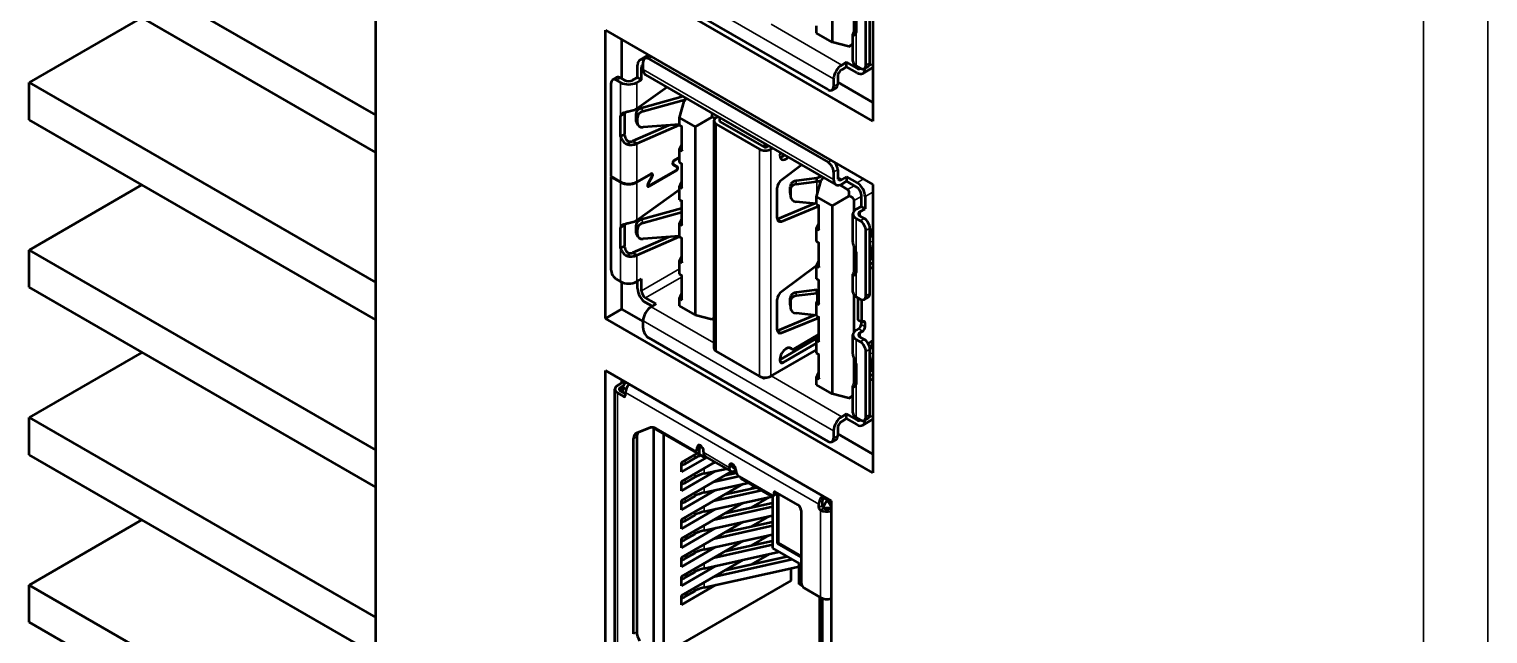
# Model space of a CAD drawing. Header units: millimetres. Extents: x 3412 to 5643, y 891 to 1933.
# Drawn here: x 4383.6 to 4447.6, y 1710.5 to 1737.1 of the extents above; entities that cross this region are included whole.
import ezdxf

# ---------------------------------------------------------------- set-up
doc = ezdxf.new("R2010")
doc.units = ezdxf.units.MM
doc.header["$LTSCALE"] = 1.8
doc.layers.add('외형선(ISO)', color=7, linetype='Continuous', lineweight=50)
doc.layers.add('좁은 외형선(ISO)', color=7, linetype='Continuous', lineweight=35)

msp = doc.modelspace()

# ---------------------------------------------------------------- linework, layer by layer
at = {"layer": '외형선(ISO)'}
for p, q in [((4398.831, 1657.838), (4398.831, 1805.461)), ((4420.645, 1745.673), (4420.645, 1733.017)), ((4418.851, 1744.733), (4418.851, 1736.487)), ((4383.628, 1742.06), (4398.831, 1733.282)), ((4398.831, 1731.649), (4383.628, 1740.427)), ((4420.645, 1733.017), (4408.907, 1739.794)), ((4418.674, 1734.401), (4410.811, 1738.94)), ((4419.817, 1736.943), (4419.817, 1738.066)), ((4420.336, 1735.482), (4420.336, 1738.34)), ((4420.513, 1735.585), (4420.513, 1738.442)), ((4388.578, 1737.569), (4383.628, 1734.711)), ((4419.912, 1737.81), (4419.912, 1736.911)), ((4408.907, 1724.362), (4408.907, 1737.018)), ((4408.907, 1737.018), (4420.645, 1730.241)), ((4418.172, 1736.879), (4418.172, 1737.205)), ((4418.851, 1736.487), (4418.172, 1736.879)), ((4419.765, 1735.646), (4419.765, 1736.836)), ((4419.766, 1736.842), (4419.883, 1736.839)), ((4409.614, 1736.61), (4409.614, 1734.896)), ((4419.591, 1736.289), (4418.851, 1736.487)), ((4419.765, 1736.389), (4419.591, 1736.289)), ((4410.42, 1735.699), (4410.806, 1735.922)), ((4410.564, 1735.286), (4410.564, 1735.613)), ((4410.636, 1735.773), (4410.813, 1735.875)), ((4410.811, 1735.756), (4418.674, 1731.216)), ((4419.276, 1735.482), (4419.488, 1735.605)), ((4419.947, 1735.34), (4419.488, 1735.605)), ((4419.488, 1735.401), (4419.488, 1735.605)), ((4409.399, 1734.936), (4409.222, 1734.834)), ((4409.751, 1734.817), (4409.574, 1734.919)), ((4410.316, 1734.939), (4410.104, 1734.817)), ((4410.316, 1734.939), (4410.316, 1735.47)), ((4410.316, 1734.939), (4410.493, 1734.837)), ((4410.493, 1734.837), (4410.493, 1735.368)), ((4410.667, 1735.058), (4419.025, 1730.232)), ((4418.922, 1734.87), (4418.922, 1734.543)), ((4419.099, 1734.972), (4419.099, 1734.646)), ((4419.275, 1735.278), (4419.488, 1735.401)), ((4419.947, 1735.135), (4419.488, 1735.401)), ((4419.912, 1735.442), (4420.089, 1735.34)), ((4420.197, 1735.111), (4420.645, 1735.369)), ((4420.44, 1735.424), (4420.264, 1735.322)), ((4420.301, 1735.344), (4420.301, 1735.34)), ((4383.628, 1734.711), (4398.831, 1725.934)), ((4383.628, 1733.078), (4383.628, 1734.711)), ((4409.15, 1734.674), (4409.15, 1730.6)), ((4409.574, 1734.715), (4409.397, 1734.817)), ((4410.493, 1734.837), (4410.281, 1734.715)), ((4411.615, 1734.51), (4410.281, 1733.557)), ((4418.849, 1734.383), (4419.026, 1734.485)), ((4419.099, 1734.726), (4420.645, 1733.833)), ((4412.318, 1734.105), (4410.489, 1733.596)), ((4410.562, 1733.458), (4412.421, 1733.975)), ((4412.162, 1733.164), (4412.359, 1733.898)), ((4412.459, 1734.023), (4412.359, 1733.898)), ((4412.444, 1734.004), (4412.423, 1734.044)), ((4398.831, 1724.301), (4383.628, 1733.078)), ((4409.751, 1733.348), (4409.574, 1733.246)), ((4409.574, 1732.346), (4409.574, 1733.246)), ((4409.614, 1733.269), (4409.614, 1733.269)), ((4409.751, 1733.348), (4409.751, 1732.448)), ((4410.236, 1733.308), (4410.236, 1733.085)), ((4410.258, 1732.995), (4410.331, 1732.857)), ((4410.309, 1733.17), (4410.309, 1732.946)), ((4412.162, 1732.837), (4412.162, 1733.164)), ((4412.162, 1733.164), (4412.841, 1732.772)), ((4413.58, 1733.199), (4412.841, 1732.772)), ((4413.672, 1733.029), (4413.672, 1723.068)), ((4413.774, 1733.172), (4413.854, 1733.218)), ((4413.916, 1733.182), (4413.916, 1733.008)), ((4413.916, 1733.008), (4415.881, 1731.873)), ((4411.683, 1732.832), (4410.104, 1732.137)), ((4410.281, 1732.035), (4412.162, 1732.863)), ((4412.162, 1732.868), (4410.562, 1732.748)), ((4412.162, 1732.837), (4412.282, 1732.768)), ((4412.253, 1732.784), (4412.253, 1731.747)), ((4412.841, 1732.772), (4412.841, 1724.525)), ((4413.774, 1732.886), (4415.669, 1731.792)), ((4409.947, 1731.978), (4409.937, 1732.122)), ((4410.104, 1732.137), (4410.193, 1732.086)), ((4410.193, 1732.086), (4410.281, 1732.035)), ((4412.162, 1731.775), (4412.253, 1731.971)), ((4412.162, 1731.204), (4412.162, 1731.775)), ((4412.162, 1731.775), (4412.282, 1731.706)), ((4415.881, 1732.047), (4415.881, 1731.873)), ((4415.891, 1731.879), (4415.881, 1731.873)), ((4416.067, 1731.94), (4415.987, 1731.894)), ((4416.244, 1731.838), (4416.164, 1731.792)), ((4411.888, 1731.127), (4411.855, 1731.146)), ((4411.878, 1731.109), (4412.061, 1731.004)), ((4412.071, 1731.021), (4411.888, 1731.127)), ((4412.162, 1731.441), (4411.938, 1731.311)), ((4412.162, 1731.424), (4411.938, 1731.295)), ((4412.162, 1731.204), (4412.282, 1731.135)), ((4412.253, 1731.151), (4412.253, 1730.114)), ((4417.522, 1731.1), (4416.629, 1730.435)), ((4409.574, 1730.355), (4409.15, 1730.6)), ((4409.164, 1730.592), (4409.15, 1730.583)), ((4409.15, 1730.583), (4409.15, 1726.509)), ((4409.574, 1730.338), (4409.15, 1730.583)), ((4410.901, 1730.713), (4410.281, 1730.355)), ((4410.901, 1730.697), (4410.281, 1730.338)), ((4410.951, 1730.586), (4410.769, 1730.269)), ((4410.779, 1730.264), (4410.961, 1730.58)), ((4410.819, 1730.175), (4412.021, 1730.869)), ((4410.819, 1730.159), (4412.021, 1730.853)), ((4410.918, 1730.721), (4410.951, 1730.701)), ((4418.182, 1730.517), (4417.278, 1730.405)), ((4418.172, 1729.693), (4418.369, 1730.427)), ((4418.184, 1730.445), (4418.182, 1730.517)), ((4418.186, 1730.373), (4418.184, 1730.445)), ((4418.359, 1730.617), (4418.359, 1730.597)), ((4418.47, 1730.553), (4418.369, 1730.427)), ((4418.922, 1730.788), (4418.922, 1730.461)), ((4419.099, 1730.89), (4419.099, 1730.563)), ((4419.488, 1730.583), (4419.275, 1730.461)), ((4419.488, 1730.379), (4419.275, 1730.257)), ((4419.488, 1730.583), (4419.488, 1730.379)), ((4419.488, 1730.583), (4419.947, 1730.318)), ((4419.488, 1730.379), (4419.947, 1730.114)), ((4388.578, 1730.22), (4383.628, 1727.363)), ((4412.162, 1730.002), (4410.281, 1728.658)), ((4410.779, 1730.171), (4410.749, 1730.188)), ((4412.162, 1730.142), (4412.253, 1730.338)), ((4412.162, 1729.571), (4412.162, 1730.142)), ((4412.162, 1730.142), (4412.282, 1730.073)), ((4416.447, 1728.76), (4416.447, 1730.088)), ((4417.02, 1729.855), (4417.02, 1730.144)), ((4417.02, 1729.849), (4417.024, 1729.72)), ((4417.024, 1730.015), (4417.024, 1729.726)), ((4417.282, 1730.261), (4418.186, 1730.373)), ((4419.534, 1730.022), (4419.192, 1730.22)), ((4420.124, 1729.808), (4420.124, 1729.277)), ((4420.645, 1730.241), (4420.645, 1717.585)), ((4412.253, 1729.188), (4410.489, 1728.697)), ((4412.162, 1729.571), (4412.282, 1729.502)), ((4412.253, 1729.518), (4412.253, 1728.481)), ((4418.098, 1729.401), (4416.452, 1728.725)), ((4416.629, 1728.623), (4418.263, 1729.294)), ((4418.172, 1729.393), (4417.282, 1729.486)), ((4418.172, 1729.693), (4418.851, 1729.301)), ((4418.172, 1729.367), (4418.172, 1729.693)), ((4418.172, 1729.367), (4418.293, 1729.297)), ((4418.263, 1729.314), (4418.263, 1728.277)), ((4418.851, 1729.301), (4419.591, 1729.728)), ((4418.851, 1729.301), (4418.851, 1721.055)), ((4419.817, 1729.078), (4419.817, 1729.533)), ((4419.912, 1729.155), (4420.124, 1729.277)), ((4420.089, 1729.052), (4420.301, 1729.175)), ((4420.301, 1729.175), (4420.124, 1729.277)), ((4420.301, 1729.706), (4420.301, 1729.175)), ((4410.562, 1728.559), (4412.253, 1729.029)), ((4412.162, 1728.509), (4412.253, 1728.705)), ((4412.162, 1727.938), (4412.162, 1728.509)), ((4412.162, 1728.509), (4412.282, 1728.44)), ((4418.172, 1728.305), (4418.263, 1728.501)), ((4419.765, 1727.763), (4419.765, 1728.95)), ((4420.089, 1728.644), (4419.912, 1728.746)), ((4420.265, 1728.746), (4420.089, 1728.848)), ((4409.751, 1728.449), (4409.574, 1728.347)), ((4409.574, 1727.447), (4409.574, 1728.347)), ((4409.614, 1728.37), (4409.614, 1728.37)), ((4409.751, 1728.449), (4409.751, 1727.549)), ((4411.683, 1727.933), (4410.104, 1727.238)), ((4410.236, 1728.409), (4410.236, 1728.186)), ((4410.258, 1728.096), (4410.331, 1727.958)), ((4410.281, 1727.136), (4412.162, 1727.964)), ((4410.309, 1728.271), (4410.309, 1728.047)), ((4412.162, 1727.969), (4410.562, 1727.849)), ((4412.162, 1727.938), (4412.282, 1727.869)), ((4412.253, 1727.885), (4412.253, 1726.848)), ((4418.172, 1728.305), (4418.293, 1728.236)), ((4418.172, 1727.734), (4418.172, 1728.305)), ((4420.336, 1725.358), (4420.336, 1728.216)), ((4420.513, 1725.46), (4420.513, 1728.318)), ((4420.645, 1728.292), (4420.513, 1728.198)), ((4420.645, 1728.201), (4420.513, 1727.907)), ((4383.628, 1727.363), (4398.831, 1718.585)), ((4383.628, 1725.73), (4383.628, 1727.363)), ((4409.947, 1727.079), (4409.937, 1727.223)), ((4410.104, 1727.238), (4410.193, 1727.187)), ((4410.193, 1727.187), (4410.281, 1727.136)), ((4418.172, 1727.734), (4418.293, 1727.664)), ((4418.263, 1727.681), (4418.263, 1726.644)), ((4419.817, 1726.41), (4419.817, 1727.533)), ((4419.912, 1727.277), (4419.912, 1726.378)), ((4420.605, 1727.322), (4420.605, 1727.098)), ((4412.162, 1726.876), (4412.253, 1727.072)), ((4412.162, 1726.305), (4412.162, 1726.876)), ((4412.162, 1726.876), (4412.282, 1726.807)), ((4418.181, 1726.691), (4416.629, 1725.536)), ((4418.172, 1726.672), (4418.263, 1726.868)), ((4418.172, 1726.672), (4418.293, 1726.603)), ((4418.172, 1726.101), (4418.172, 1726.672)), ((4420.513, 1726.991), (4420.641, 1726.968)), ((4420.645, 1726.798), (4420.513, 1726.739)), ((4420.513, 1726.559), (4420.645, 1726.618)), ((4409.397, 1726.08), (4409.574, 1725.978)), ((4409.614, 1725.957), (4409.614, 1724.77)), ((4410.281, 1725.978), (4410.493, 1726.101)), ((4410.316, 1725.672), (4410.316, 1725.999)), ((4410.493, 1725.57), (4410.493, 1726.101)), ((4412.162, 1726.305), (4412.282, 1726.236)), ((4412.253, 1726.252), (4412.253, 1725.215)), ((4418.172, 1726.101), (4418.293, 1726.031)), ((4418.263, 1726.048), (4418.263, 1725.011)), ((4419.765, 1725.521), (4419.765, 1726.303)), ((4419.766, 1726.309), (4419.883, 1726.306)), ((4398.831, 1716.952), (4383.628, 1725.73)), ((4411.13, 1724.999), (4410.67, 1725.264)), ((4412.162, 1725.243), (4412.253, 1725.439)), ((4418.182, 1725.618), (4417.278, 1725.506)), ((4417.282, 1725.362), (4418.186, 1725.474)), ((4418.184, 1725.546), (4418.182, 1725.618)), ((4418.186, 1725.474), (4418.184, 1725.546)), ((4419.817, 1723.771), (4419.817, 1725.393)), ((4420.089, 1725.215), (4419.912, 1725.317)), ((4419.983, 1725.276), (4419.983, 1724.296)), ((4420.44, 1725.3), (4420.264, 1725.198)), ((4408.907, 1724.362), (4409.614, 1724.77)), ((4409.614, 1724.77), (4410.564, 1724.222)), ((4410.953, 1724.896), (4410.67, 1725.06)), ((4411.13, 1724.999), (4410.917, 1724.876)), ((4412.162, 1724.917), (4412.162, 1725.243)), ((4412.162, 1725.243), (4412.282, 1725.174)), ((4412.841, 1724.525), (4412.162, 1724.917)), ((4416.447, 1723.861), (4416.447, 1725.189)), ((4417.02, 1724.956), (4417.02, 1725.245)), ((4417.02, 1724.95), (4417.024, 1724.821)), ((4417.024, 1725.116), (4417.024, 1724.827)), ((4418.172, 1725.039), (4418.263, 1725.235)), ((4418.172, 1725.039), (4418.293, 1724.97)), ((4418.172, 1724.468), (4418.172, 1725.039)), ((4420.159, 1724.194), (4420.159, 1725.186)), ((4420.645, 1717.585), (4408.907, 1724.362)), ((4410.564, 1723.937), (4410.564, 1724.264)), ((4412.841, 1724.525), (4413.58, 1724.327)), ((4413.58, 1724.327), (4413.672, 1724.379)), ((4418.098, 1724.502), (4416.452, 1723.826)), ((4416.629, 1723.724), (4418.263, 1724.395)), ((4418.172, 1724.494), (4417.282, 1724.587)), ((4418.172, 1724.468), (4418.293, 1724.398)), ((4418.263, 1724.415), (4418.263, 1723.378)), ((4420.159, 1724.194), (4419.983, 1724.296)), ((4420.124, 1724.215), (4420.124, 1724.092)), ((4420.195, 1724.215), (4420.159, 1724.194)), ((4420.301, 1723.99), (4420.301, 1724.153)), ((4418.674, 1718.969), (4410.811, 1723.508)), ((4416.56, 1722.549), (4418.219, 1723.507)), ((4417.189, 1723.035), (4418.263, 1723.655)), ((4418.172, 1723.406), (4418.263, 1723.602)), ((4418.172, 1723.406), (4418.293, 1723.337)), ((4418.172, 1722.835), (4418.172, 1723.406)), ((4419.765, 1722.864), (4419.765, 1723.643)), ((4420.018, 1723.909), (4419.912, 1723.847)), ((4420.089, 1723.337), (4419.912, 1723.439)), ((4420.089, 1723.745), (4420.195, 1723.806)), ((4420.265, 1723.439), (4420.089, 1723.541)), ((4420.645, 1723.393), (4420.443, 1723.249)), ((4388.578, 1722.872), (4383.628, 1720.014)), ((4415.669, 1721.831), (4413.774, 1722.925)), ((4416.164, 1721.831), (4418.172, 1722.99)), ((4418.172, 1723.276), (4416.706, 1722.429)), ((4416.997, 1723.078), (4417.089, 1723.025)), ((4418.172, 1722.835), (4418.293, 1722.765)), ((4418.263, 1722.782), (4418.263, 1721.745)), ((4420.336, 1720.051), (4420.336, 1722.908)), ((4420.645, 1723.302), (4420.513, 1723.008)), ((4420.513, 1720.153), (4420.513, 1723.01)), ((4408.907, 1722.076), (4418.807, 1716.36)), ((4408.907, 1708.767), (4408.907, 1722.076)), ((4419.817, 1721.511), (4419.817, 1722.634)), ((4419.912, 1722.378), (4419.912, 1721.479)), ((4420.513, 1722.092), (4420.641, 1722.069)), ((4420.605, 1722.423), (4420.605, 1722.199)), ((4409.738, 1721.596), (4409.434, 1721.421)), ((4409.614, 1721.668), (4409.614, 1721.525)), ((4409.66, 1721.351), (4409.786, 1721.569)), ((4415.768, 1721.79), (4415.881, 1721.725)), ((4415.881, 1721.772), (4415.881, 1721.725)), ((4418.172, 1721.773), (4418.263, 1721.969)), ((4418.172, 1721.773), (4418.293, 1721.704)), ((4418.172, 1721.447), (4418.172, 1721.773)), ((4418.851, 1721.055), (4418.172, 1721.447)), ((4420.645, 1721.899), (4420.513, 1721.84)), ((4420.513, 1721.66), (4420.645, 1721.719)), ((4409.317, 1709.5), (4409.317, 1721.257)), ((4409.434, 1721.094), (4409.717, 1720.931)), ((4409.575, 1721.339), (4409.692, 1721.406)), ((4409.787, 1721.053), (4409.575, 1721.176)), ((4409.66, 1721.351), (4409.812, 1721.263)), ((4409.66, 1721.351), (4409.66, 1721.127)), ((4409.787, 1720.972), (4409.787, 1721.114)), ((4419.591, 1720.857), (4418.851, 1721.055)), ((4419.765, 1720.958), (4419.591, 1720.857)), ((4419.765, 1720.214), (4419.765, 1721.404)), ((4419.766, 1721.41), (4419.883, 1721.407)), ((4419.276, 1720.051), (4419.488, 1720.173)), ((4419.947, 1719.908), (4419.488, 1720.173)), ((4419.488, 1719.969), (4419.488, 1720.173)), ((4383.628, 1720.014), (4398.831, 1711.237)), ((4383.628, 1718.381), (4383.628, 1720.014)), ((4410.891, 1719.57), (4410.268, 1719.33)), ((4411.039, 1709.39), (4411.039, 1719.547)), ((4413.019, 1718.404), (4411.039, 1719.547)), ((4411.117, 1719.534), (4412.793, 1718.567)), ((4419.099, 1719.54), (4419.099, 1719.214)), ((4419.275, 1719.846), (4419.488, 1719.969)), ((4419.947, 1719.704), (4419.488, 1719.969)), ((4419.912, 1720.01), (4420.089, 1719.908)), ((4420.197, 1719.679), (4420.645, 1719.937)), ((4420.44, 1719.992), (4420.264, 1719.89)), ((4420.301, 1719.912), (4420.301, 1719.908)), ((4410.141, 1710.524), (4410.141, 1719.09)), ((4410.282, 1719.172), (4410.282, 1710.605)), ((4411.463, 1719.302), (4411.463, 1709.634)), ((4418.849, 1718.951), (4419.026, 1719.053)), ((4418.922, 1719.438), (4418.922, 1719.112)), ((4419.099, 1719.295), (4420.645, 1718.402)), ((4398.831, 1709.604), (4383.628, 1718.381)), ((4412.241, 1718.036), (4412.948, 1718.444)), ((4413.347, 1718.267), (4412.241, 1717.628)), ((4412.828, 1718.232), (4412.404, 1717.987)), ((4413.034, 1718.639), (4412.893, 1718.557)), ((4412.934, 1718.649), (4412.934, 1718.706)), ((4413.019, 1718.63), (4413.019, 1718.404)), ((4413.231, 1718.281), (4413.019, 1718.404)), ((4413.075, 1718.787), (4413.075, 1718.73)), ((4413.224, 1718.473), (4413.217, 1718.542)), ((4413.231, 1718.281), (4413.285, 1718.312)), ((4413.327, 1718.278), (4414.404, 1717.657)), ((4412.241, 1717.203), (4413.715, 1718.054)), ((4412.241, 1717.628), (4412.241, 1718.036)), ((4413.754, 1717.669), (4412.241, 1716.795)), ((4412.241, 1716.371), (4414.445, 1717.643)), ((4413.246, 1717.556), (4414.208, 1717.769)), ((4413.748, 1718.035), (4413.639, 1718.011)), ((4414.161, 1717.479), (4414.646, 1717.587)), ((4414.348, 1717.889), (4414.341, 1717.828)), ((4414.341, 1717.828), (4414.412, 1717.869)), ((4414.49, 1717.971), (4414.348, 1717.889)), ((4414.412, 1717.869), (4414.483, 1717.91)), ((4414.483, 1717.91), (4414.49, 1717.971)), ((4414.593, 1717.859), (4414.583, 1717.851)), ((4414.583, 1717.851), (4414.583, 1717.77)), ((4414.583, 1717.77), (4414.583, 1717.688)), ((4414.583, 1717.688), (4414.631, 1717.723)), ((4414.631, 1717.726), (4414.631, 1717.669)), ((4412.241, 1716.795), (4412.241, 1717.203)), ((4412.241, 1715.538), (4414.948, 1717.101)), ((4412.404, 1717.154), (4412.828, 1717.399)), ((4413.246, 1716.723), (4415.185, 1717.153)), ((4414.766, 1717.428), (4413.639, 1717.178)), ((4414.161, 1716.646), (4415.535, 1716.951)), ((4414.772, 1717.424), (4416.222, 1716.587)), ((4414.857, 1717.342), (4414.857, 1717.375)), ((4416.243, 1716.542), (4414.857, 1717.342)), ((4415.465, 1716.991), (4415.309, 1716.901)), ((4413.754, 1716.836), (4412.241, 1715.962)), ((4412.241, 1715.962), (4412.241, 1716.371)), ((4412.828, 1716.567), (4412.404, 1716.322)), ((4413.246, 1715.891), (4416.227, 1716.551)), ((4415.767, 1716.817), (4413.639, 1716.345)), ((4416.095, 1716.522), (4415.309, 1716.068)), ((4416.243, 1716.542), (4416.243, 1714.28)), ((4416.272, 1716.582), (4416.413, 1716.664)), ((4416.293, 1716.709), (4416.293, 1716.628)), ((4417.353, 1716.179), (4416.363, 1716.75)), ((4416.455, 1714.489), (4416.455, 1716.697)), ((4416.486, 1716.68), (4416.486, 1714.512)), ((4418.414, 1716.297), (4418.414, 1716.154)), ((4418.445, 1716.069), (4418.64, 1716.407)), ((4418.64, 1716.407), (4418.495, 1716.491)), ((4418.64, 1716.407), (4418.683, 1716.432)), ((4418.64, 1716.407), (4418.807, 1716.119)), ((4418.807, 1716.36), (4418.807, 1703.052)), ((4412.241, 1714.705), (4414.948, 1716.268)), ((4413.754, 1716.003), (4412.241, 1715.13)), ((4412.828, 1715.734), (4412.404, 1715.489)), ((4413.246, 1715.058), (4416.243, 1715.722)), ((4416.243, 1716.089), (4413.639, 1715.512)), ((4414.161, 1715.813), (4416.243, 1716.275)), ((4416.095, 1715.689), (4415.309, 1715.235)), ((4417.495, 1715.934), (4417.495, 1712.766)), ((4418.273, 1716.073), (4418.273, 1716.215)), ((4418.782, 1716.04), (4418.473, 1716.04)), ((4418.768, 1716.032), (4418.807, 1716.054)), ((4388.578, 1715.524), (4383.628, 1712.666)), ((4412.241, 1715.13), (4412.241, 1715.538)), ((4412.241, 1713.872), (4414.948, 1715.435)), ((4413.754, 1715.17), (4412.241, 1714.297)), ((4416.243, 1715.257), (4413.639, 1714.68)), ((4414.161, 1714.981), (4416.243, 1715.442)), ((4412.241, 1714.297), (4412.241, 1714.705)), ((4412.241, 1713.039), (4414.948, 1714.602)), ((4412.828, 1714.901), (4412.404, 1714.656)), ((4413.246, 1714.225), (4416.243, 1714.889)), ((4416.243, 1714.424), (4413.639, 1713.847)), ((4414.161, 1714.148), (4416.243, 1714.609)), ((4416.095, 1714.856), (4415.309, 1714.402)), ((4416.491, 1714.509), (4416.455, 1714.489)), ((4416.455, 1714.489), (4417.495, 1713.888)), ((4416.486, 1714.512), (4417.495, 1713.929)), ((4413.754, 1714.338), (4412.241, 1713.464)), ((4412.241, 1713.464), (4412.241, 1713.872)), ((4412.241, 1712.206), (4414.948, 1713.769)), ((4412.828, 1714.068), (4412.404, 1713.823)), ((4413.246, 1713.392), (4416.524, 1714.118)), ((4417.106, 1713.782), (4413.639, 1713.014)), ((4414.161, 1713.315), (4416.874, 1713.916)), ((4416.095, 1714.024), (4415.309, 1713.569)), ((4416.243, 1714.28), (4417.403, 1713.611)), ((4413.754, 1713.505), (4412.241, 1712.631)), ((4412.828, 1713.235), (4412.404, 1712.99)), ((4413.246, 1712.559), (4417.403, 1713.48)), ((4417.063, 1712.868), (4417.063, 1713.405)), ((4417.403, 1712.696), (4417.403, 1713.611)), ((4383.628, 1712.666), (4398.831, 1703.888)), ((4383.628, 1711.033), (4383.628, 1712.666)), ((4417.063, 1712.868), (4411.463, 1709.634)), ((4412.241, 1712.631), (4412.241, 1713.039)), ((4413.754, 1712.672), (4412.241, 1711.798)), ((4417.543, 1712.616), (4417.403, 1712.696)), ((4417.636, 1712.521), (4418.343, 1712.113)), ((4412.241, 1711.798), (4412.241, 1712.206)), ((4412.828, 1712.402), (4412.404, 1712.157)), ((4418.294, 1712.141), (4418.294, 1708.377)), ((4418.428, 1708.144), (4418.428, 1712.075)), ((4398.831, 1702.255), (4383.628, 1711.033))]:
    msp.add_line(p, q, dxfattribs=at)
for centre, major_axis, ratio, start_param, end_param in [((4419.044, 1736.435), (0.77, 0.144), 0.410754, 5.421045, 5.838528), ((4410.67, 1735.266), (-0.25, 0.433), 0.57735, 5.746497, 7.068583), ((4410.811, 1735.47), (-0.175, 0.303), 0.57735, 5.497787, 7.068583), ((4410.988, 1735.572), (-0.175, 0.303), 0.57735, 6.044215, 6.283185), ((4420.265, 1735.646), (-0.5, 0), 0.57735, 0, 0.785383), ((4420.265, 1735.727), (0.175, -0.303), 0.57735, 0, 0.785398), ((4409.397, 1734.531), (-0.175, 0.303), 0.57735, 5.497787, 7.068583), ((4409.574, 1734.633), (-0.175, 0.303), 0.57735, 5.497787, 6.283185), ((4410.67, 1735.266), (-0.125, 0.217), 0.57735, 6.141289, 7.068583), ((4410.917, 1735.491), (-0.25, -0.433), 0.57735, 5.497787, 6.283185), ((4419.275, 1735.074), (0.25, 0.433), 0.57735, 0.785318, 2.356195), ((4419.275, 1735.074), (-0.125, -0.217), 0.57735, 3.926991, 5.497787), ((4419.947, 1735.544), (0.25, -0.433), 0.57735, 5.497787, 7.068583), ((4419.947, 1735.544), (0.125, -0.217), 0.57735, 5.497787, 6.425081), ((4420.089, 1735.625), (0.175, -0.303), 0.57735, 5.497787, 7.068583), ((4409.928, 1734.919), (-0.5, 0), 0.57735, 0.785436, 2.356194), ((4409.928, 1734.919), (0.25, 0), 0.57735, 3.927029, 5.497787), ((4418.674, 1734.686), (0.175, -0.303), 0.57735, 5.497787, 7.068583), ((4418.851, 1734.788), (0.175, -0.303), 0.57735, 0, 0.785398), ((4410.523, 1733.359), (-0.265, -0.14), 0.78082, 4.438601, 5.891116), ((4410.523, 1733.135), (-0.265, -0.14), 0.78082, 5.891116, 6.283185), ((4410.596, 1733.221), (-0.265, -0.14), 0.78082, 4.438601, 5.891116), ((4410.596, 1732.997), (-0.265, -0.14), 0.78082, 5.891116, 7.343631), ((4413.034, 1732.883), (-0.51, -0.595), 0.410754, 2.432936, 2.780395), ((4413.034, 1732.883), (0.77, 0.144), 0.410754, 0.386963, 0.708656), ((4414.022, 1733.029), (-0.35, 0), 0.57735, 5.497787, 7.068583), ((4412.353, 1731.747), (-0.1, 0), 0.57735, 0, 0.785398), ((4415.917, 1731.935), (-0.35, 0), 0.57735, 0.785398, 2.356194), ((4415.917, 1731.935), (0.1, 0), 0.57735, 4.45059, 5.497787), ((4411.938, 1731.213), (-0.06, -0.104), 0.57735, 3.926991, 6.283185), ((4411.938, 1731.213), (-0.05, -0.0866), 0.57735, 3.926991, 6.283185), ((4411.844, 1731.037), (0.05, 0.0866), 0.57735, 5.639684, 6.283185), ((4412.021, 1730.934), (0.05, 0.0866), 0.57735, 3.926991, 6.283185), ((4416.842, 1731.69), (-0.2, -0.346), 0.57735, 5.225111, 7.411214), ((4416.706, 1731.656), (-0.1, -0.173), 0.57735, 5.087454, 5.225111), ((4416.666, 1731.792), (-0.2, -0.346), 0.57735, 0.457762, 1.128028), ((4418.674, 1730.93), (0.175, -0.303), 0.57735, 0.785398, 2.356194), ((4418.851, 1731.032), (-0.175, 0.303), 0.57735, 3.926991, 4.951359), ((4410.901, 1730.615), (0.06, 0.104), 0.57735, 4.712389, 7.068584), ((4410.901, 1730.615), (0.05, 0.0866), 0.57735, 4.712389, 7.068584), ((4412.021, 1730.934), (0.04, 0.0693), 0.57735, 3.926991, 6.283185), ((4416.659, 1730.21), (-0.15, -0.26), 0.57735, 4.070344, 5.497787), ((4417.319, 1730.163), (-0.3, -0.009), 0.816372, 4.826874, 5.827445), ((4419.275, 1730.665), (-0.25, -0.433), 0.57735, 5.497787, 7.068584), ((4419.275, 1730.665), (-0.125, -0.217), 0.57735, 5.497787, 7.068584), ((4409.928, 1730.559), (0.5, 0), 0.57735, 3.927027, 5.497787), ((4409.928, 1730.543), (-0.5, 0), 0.57735, 0.785445, 2.356194), ((4410.819, 1730.24), (-0.05, -0.0866), 0.57735, 4.712389, 7.068584), ((4410.819, 1730.24), (-0.04, -0.0693), 0.57735, 4.712389, 7.068584), ((4412.353, 1730.114), (-0.1, 0), 0.57735, 0, 0.785398), ((4417.315, 1730.315), (0.26, 0.265), 0.522699, 2.220568, 2.651632), ((4417.315, 1730.025), (0.26, 0.265), 0.522699, 2.651632, 2.676308), ((4417.324, 1730.018), (-0.3, -0.009), 0.816372, 4.826874, 6.258509), ((4419.044, 1729.413), (0.51, 0.595), 0.410754, 5.574529, 6.359927), ((4419.947, 1729.91), (0.25, -0.433), 0.57735, 0.785398, 2.356194), ((4419.947, 1729.91), (-0.125, 0.217), 0.57735, 3.926991, 5.497787), ((4417.324, 1729.729), (-0.3, -0.009), 0.816372, 6.258509, 7.690144), ((4419.044, 1729.413), (0.77, 0.144), 0.410754, 6.206443, 6.991842), ((4420.265, 1728.95), (-0.5, 0), 0.57735, 5.497787, 7.068569), ((4410.523, 1728.46), (-0.265, -0.14), 0.78082, 4.438601, 5.891116), ((4410.596, 1728.322), (-0.265, -0.14), 0.78082, 4.438601, 5.891116), ((4412.353, 1728.481), (-0.1, 0), 0.57735, 0, 0.785398), ((4416.659, 1728.883), (-0.15, -0.26), 0.57735, 5.497787, 6.92523), ((4416.482, 1728.985), (-0.15, -0.26), 0.57735, 0.630137, 0.642045), ((4420.265, 1728.95), (-0.25, 0), 0.57735, 5.497787, 7.068569), ((4420.089, 1728.358), (0.175, -0.303), 0.57735, 0.785398, 2.356194), ((4420.265, 1728.461), (-0.175, 0.303), 0.57735, 3.926991, 5.497787), ((4410.523, 1728.236), (-0.265, -0.14), 0.78082, 5.891116, 6.283185), ((4410.596, 1728.098), (-0.265, -0.14), 0.78082, 5.891116, 7.343631), ((4418.363, 1728.277), (-0.1, 0), 0.57735, 0, 0.785398), ((4420.693, 1727.487), (0.052, 0.295), 0.238721, 1.213873, 2.207489), ((4412.353, 1726.848), (-0.1, 0), 0.57735, 0, 0.785398), ((4418.363, 1726.644), (-0.1, 0), 0.57735, 0, 0.785398), ((4420.693, 1727.263), (-0.052, -0.295), 0.238721, 5.349082, 6.342697), ((4409.397, 1726.366), (-0.175, 0.303), 0.57735, 0.785398, 2.356194), ((4409.928, 1726.182), (0.5, 0), 0.57735, 3.927027, 5.497787), ((4410.67, 1725.468), (-0.25, 0.433), 0.57735, 0.785398, 2.356194), ((4410.67, 1725.468), (0.125, -0.217), 0.57735, 3.926991, 5.497787), ((4416.659, 1725.311), (-0.15, -0.26), 0.57735, 4.070344, 5.497787), ((4417.315, 1725.416), (0.26, 0.265), 0.522699, 2.220568, 2.651632), ((4417.324, 1725.119), (-0.3, -0.009), 0.816372, 4.826874, 6.258509), ((4417.319, 1725.264), (-0.3, -0.009), 0.816372, 4.826874, 5.827445), ((4420.265, 1725.521), (-0.5, 0), 0.57735, 0, 0.785379), ((4420.089, 1725.501), (0.175, -0.303), 0.57735, 5.497787, 7.068583), ((4420.265, 1725.603), (0.175, -0.303), 0.57735, 0, 0.785398), ((4410.917, 1724.468), (-0.25, -0.433), 0.57735, 3.926991, 5.497787), ((4412.353, 1725.215), (-0.1, 0), 0.57735, 0, 0.785398), ((4417.315, 1725.126), (0.26, 0.265), 0.522699, 2.651632, 2.676308), ((4417.324, 1724.83), (-0.3, -0.009), 0.816372, 6.258509, 7.690144), ((4418.363, 1725.011), (-0.1, 0), 0.57735, 0, 0.785398), ((4413.034, 1724.473), (0.77, 0.144), 0.410754, 5.421045, 5.606243), ((4420.018, 1724.031), (-0.075, -0.13), 0.57735, 0.785398, 2.356195), ((4420.195, 1724.092), (0.075, 0.13), 0.57735, 5.497787, 7.068584), ((4420.195, 1723.929), (0.075, 0.13), 0.57735, 3.926991, 5.497787), ((4410.811, 1723.794), (-0.175, 0.303), 0.57735, 0.785398, 2.356194), ((4416.659, 1723.984), (-0.15, -0.26), 0.57735, 5.497787, 6.92523), ((4416.482, 1724.086), (-0.15, -0.26), 0.57735, 0.630137, 0.642045), ((4418.363, 1723.378), (-0.1, 0), 0.57735, 0, 0.785398), ((4420.265, 1723.643), (-0.5, 0), 0.57735, 5.497787, 7.068569), ((4420.265, 1723.643), (-0.25, 0), 0.57735, 5.497787, 7.068564), ((4420.089, 1723.051), (0.175, -0.303), 0.57735, 0.785398, 2.356194), ((4420.265, 1723.153), (-0.175, 0.303), 0.57735, 3.926991, 5.497787), ((4414.022, 1723.068), (-0.35, 0), 0.57735, 0, 0.785398), ((4416.842, 1722.715), (0.2, 0.346), 0.57735, 6.112712, 8.912056), ((4417.189, 1723.198), (-0.1, -0.173), 0.57735, 6.112712, 7.068584), ((4420.693, 1722.588), (0.052, 0.295), 0.238721, 1.213881, 2.207489), ((4416.706, 1722.593), (-0.1, -0.173), 0.57735, 5.770463, 7.068584), ((4420.693, 1722.364), (-0.052, -0.295), 0.238721, 5.349082, 6.342689), ((4409.717, 1721.257), (-0.4, 0), 0.57735, 5.497787, 7.068583), ((4410.07, 1721.278), (-0.2, -0.346), 0.57735, 4.434422, 5.497787), ((4415.917, 1721.973), (0.35, 0), 0.57735, 3.926991, 5.497787), ((4416.072, 1721.492), (-0.25, -0.433), 0.57735, 4.374646, 4.49743), ((4418.363, 1721.745), (-0.1, 0), 0.57735, 0, 0.785398), ((4409.717, 1721.257), (-0.2, 0), 0.57735, 5.497787, 7.068583), ((4409.717, 1721.012), (0.05, -0.0866), 0.57735, 5.497787, 7.068583), ((4419.044, 1721.003), (0.77, 0.144), 0.410754, 5.421045, 5.838528), ((4420.265, 1720.214), (-0.5, 0), 0.57735, 0, 0.785383), ((4420.265, 1720.296), (0.175, -0.303), 0.57735, 0, 0.785398), ((4411.117, 1719.126), (-0.25, 0.433), 0.57735, 5.497787, 6.192525), ((4419.275, 1719.642), (0.25, 0.433), 0.57735, 0.785318, 2.356195), ((4419.275, 1719.642), (-0.125, -0.217), 0.57735, 3.926991, 5.497787), ((4419.947, 1720.112), (0.25, -0.433), 0.57735, 5.497787, 7.068583), ((4419.947, 1720.112), (0.125, -0.217), 0.57735, 5.497787, 6.425081), ((4420.089, 1720.193), (0.175, -0.303), 0.57735, 5.497787, 7.068583), ((4410.494, 1718.886), (-0.25, 0.433), 0.57735, 6.192525, 7.068583), ((4410.636, 1718.968), (-0.25, 0.433), 0.57735, 0.230768, 0.785398), ((4418.674, 1719.254), (0.175, -0.303), 0.57735, 5.497787, 7.068583), ((4418.851, 1719.357), (0.175, -0.303), 0.57735, 0, 0.785398), ((4412.793, 1718.73), (0.1, -0.173), 0.57735, 5.497787, 7.068583), ((4413.676, 1717.742), (1.2, 0), 0.57735, 2.06459, 2.356194), ((4413.075, 1718.624), (-0.1, 0.173), 0.57735, 3.926993, 7.068583), ((4412.934, 1718.812), (0.1, -0.173), 0.57735, 0, 0.785398), ((4411.979, 1718.232), (0.6, 0), 0.57735, 5.163577, 5.497787), ((4414.49, 1717.808), (-0.1, 0.173), 0.57735, 3.926991, 7.068583), ((4414.772, 1717.587), (-0.1, 0.173), 0.57735, 0.785398, 2.356194), ((4411.979, 1717.399), (0.6, 0), 0.57735, 5.163577, 5.497787), ((4413.676, 1716.909), (1.2, 0), 0.57735, 1.937315, 2.356194), ((4411.979, 1716.567), (0.6, 0), 0.57735, 5.163577, 5.497787), ((4413.676, 1716.077), (1.2, 0), 0.57735, 1.937315, 2.356194), ((4416.222, 1716.669), (0.05, -0.0866), 0.57735, 5.497787, 7.068583), ((4416.363, 1716.669), (-0.05, 0.0866), 0.57735, 5.497787, 7.068583), ((4416.363, 1716.75), (0.05, -0.0866), 0.57735, 0, 0.785398), ((4418.555, 1716.379), (0.2, 0.346), 0.57735, 1.29283, 2.356195), ((4418.555, 1716.379), (-0.1, -0.173), 0.57735, 4.131459, 5.497787), ((4413.676, 1715.244), (1.2, 0), 0.57735, 1.937315, 2.356194), ((4417.353, 1716.015), (-0.1, 0.173), 0.57735, 3.926991, 5.497787), ((4418.343, 1716.032), (0.05, -0.0866), 0.57735, 3.926991, 5.497794), ((4418.626, 1716.113), (-0.4, 0), 0.57735, 0.785397, 2.039134), ((4418.485, 1716.113), (-0.05, 0.0866), 0.57735, 0.785398, 2.3562), ((4418.626, 1716.113), (0.2, 0), 0.57735, 3.926988, 5.497787), ((4411.979, 1715.734), (0.6, 0), 0.57735, 5.163577, 5.497787), ((4413.676, 1714.411), (1.2, 0), 0.57735, 1.937315, 2.356194), ((4411.979, 1714.901), (0.6, 0), 0.57735, 5.163577, 5.497787), ((4411.979, 1714.068), (0.6, 0), 0.57735, 5.163577, 5.497787), ((4413.676, 1713.578), (1.2, 0), 0.57735, 1.937315, 2.356194), ((4413.676, 1712.745), (1.2, 0), 0.57735, 1.937315, 2.356194), ((4411.979, 1713.235), (0.6, 0), 0.57735, 5.163577, 5.497787), ((4413.676, 1711.913), (1.2, 0), 0.57735, 1.937315, 2.356194), ((4417.636, 1712.684), (-0.1, 0.173), 0.57735, 0.785398, 2.356194), ((4411.979, 1712.402), (0.6, 0), 0.57735, 5.163577, 5.497787), ((4418.626, 1712.276), (0.4, 0), 0.57735, 3.92699, 5.180725), ((4410.636, 1710.401), (-0.25, 0.433), 0.57735, 0.785398, 1.661456)]:
    msp.add_ellipse(centre, major_axis=major_axis, ratio=ratio, start_param=start_param, end_param=end_param, dxfattribs=at)
for points, knots in [([(4419.766, 1736.842), (4419.765, 1736.833), (4419.766, 1736.824), (4419.774, 1736.811), (4419.779, 1736.806), (4419.799, 1736.796), (4419.817, 1736.796), (4419.853, 1736.808), (4419.87, 1736.821), (4419.897, 1736.858), (4419.907, 1736.882), (4419.912, 1736.911)], [-0.05025121, -0.05025121, -0.05025121, -0.05025121, -0.04303289, -0.04303289, -0.03644008, -0.03644008, -0.02406752, -0.02406752, -0.01182025, -0.01182025, -0.00000378, -0.00000378, -0.00000378, -0.00000378]), ([(4419.912, 1737.008), (4419.883, 1736.994), (4419.857, 1736.978), (4419.836, 1736.96), (4419.814, 1736.943), (4419.798, 1736.923), (4419.786, 1736.903), (4419.774, 1736.883), (4419.767, 1736.863), (4419.766, 1736.842)], [0.0001737, 0.0001737, 0.0001737, 0.0001737, 0.3333333, 0.3333333, 0.3333333, 0.6666667, 0.6666667, 0.6666667, 1, 1, 1, 1]), ([(4409.947, 1733.445), (4409.917, 1733.437), (4409.888, 1733.43), (4409.834, 1733.416), (4409.809, 1733.41), (4409.74, 1733.392), (4409.703, 1733.381), (4409.643, 1733.354), (4409.621, 1733.338), (4409.589, 1733.299), (4409.579, 1733.275), (4409.574, 1733.246)], [-0.05024107, -0.05024107, -0.05024107, -0.05024107, -0.04302421, -0.04302421, -0.03643271, -0.03643271, -0.02406244, -0.02406244, -0.01181807, -0.01181807, -0.00000289, -0.00000289, -0.00000289, -0.00000289]), ([(4410.281, 1733.557), (4410.252, 1733.537), (4410.219, 1733.519), (4410.183, 1733.504), (4410.147, 1733.489), (4410.109, 1733.476), (4410.069, 1733.466), (4410.029, 1733.456), (4409.988, 1733.449), (4409.947, 1733.445)], [0, 0, 0, 0, 0.333333, 0.333333, 0.333333, 0.666667, 0.666667, 0.666667, 1, 1, 1, 1]), ([(4409.574, 1732.346), (4409.603, 1732.363), (4409.633, 1732.38), (4409.692, 1732.414), (4409.721, 1732.431), (4409.751, 1732.448)], [-0.02500193, -0.02500193, -0.02500193, -0.02500193, -0.01250193, -0.01250193, -0.00000193, -0.00000193, -0.00000193, -0.00000193]), ([(4409.574, 1732.346), (4409.595, 1732.291), (4409.62, 1732.236), (4409.679, 1732.143), (4409.711, 1732.102), (4409.778, 1732.043), (4409.809, 1732.022), (4409.876, 1731.991), (4409.911, 1731.981), (4409.947, 1731.978)], [-0.05580916, -0.05580916, -0.05580916, -0.05580916, -0.03771623, -0.03771623, -0.02220853, -0.02220853, -0.01086008, -0.01086008, -0.000001, -0.000001, -0.000001, -0.000001]), ([(4409.937, 1732.122), (4409.93, 1732.124), (4409.923, 1732.126), (4409.915, 1732.13), (4409.908, 1732.133), (4409.9, 1732.137), (4409.893, 1732.143), (4409.885, 1732.148), (4409.878, 1732.154), (4409.871, 1732.162), (4409.864, 1732.169), (4409.857, 1732.177), (4409.85, 1732.186), (4409.843, 1732.196), (4409.836, 1732.206), (4409.83, 1732.217), (4409.824, 1732.228), (4409.818, 1732.24), (4409.812, 1732.252), (4409.806, 1732.265), (4409.8, 1732.279), (4409.795, 1732.293), (4409.789, 1732.308), (4409.784, 1732.323), (4409.779, 1732.339), (4409.774, 1732.356), (4409.769, 1732.373), (4409.764, 1732.391), (4409.759, 1732.409), (4409.755, 1732.428), (4409.751, 1732.448)], [0, 0, 0, 0, 0.1, 0.1, 0.1, 0.2, 0.2, 0.2, 0.3, 0.3, 0.3, 0.4, 0.4, 0.4, 0.5, 0.5, 0.5, 0.6, 0.6, 0.6, 0.7, 0.7, 0.7, 0.8, 0.8, 0.8, 0.9, 0.9, 0.9, 0.9999455, 0.9999455, 0.9999455, 0.9999455]), ([(4409.937, 1732.122), (4409.958, 1732.12), (4409.978, 1732.119), (4409.998, 1732.119), (4410.018, 1732.119), (4410.037, 1732.121), (4410.055, 1732.124), (4410.073, 1732.127), (4410.09, 1732.132), (4410.104, 1732.137)], [0, 0, 0, 0, 0.333333, 0.333333, 0.333333, 0.666667, 0.666667, 0.666667, 1, 1, 1, 1]), ([(4409.947, 1731.978), (4409.988, 1731.976), (4410.029, 1731.977), (4410.069, 1731.981), (4410.109, 1731.984), (4410.147, 1731.991), (4410.183, 1732), (4410.219, 1732.009), (4410.252, 1732.021), (4410.281, 1732.035)], [0, 0, 0, 0, 0.333333, 0.333333, 0.333333, 0.666667, 0.666667, 0.666667, 1, 1, 1, 1]), ([(4418.372, 1730.609), (4418.361, 1730.598), (4418.348, 1730.587), (4418.333, 1730.577), (4418.312, 1730.563), (4418.288, 1730.55), (4418.262, 1730.54), (4418.236, 1730.53), (4418.209, 1730.522), (4418.182, 1730.517)], [0.4650767, 0.4650767, 0.4650767, 0.4650767, 0.6, 0.6, 0.6, 0.8, 0.8, 0.8, 1, 1, 1, 1]), ([(4418.186, 1730.373), (4418.232, 1730.377), (4418.278, 1730.386), (4418.321, 1730.397), (4418.336, 1730.401), (4418.35, 1730.405), (4418.364, 1730.41)], [0, 0, 0, 0, 0.1666667, 0.1666667, 0.1666667, 0.2220612, 0.2220612, 0.2220612, 0.2220612]), ([(4409.947, 1728.546), (4409.917, 1728.538), (4409.888, 1728.531), (4409.834, 1728.517), (4409.809, 1728.511), (4409.74, 1728.493), (4409.703, 1728.482), (4409.643, 1728.455), (4409.621, 1728.439), (4409.589, 1728.4), (4409.579, 1728.376), (4409.574, 1728.347)], [-0.05024018, -0.05024018, -0.05024018, -0.05024018, -0.04302347, -0.04302347, -0.03643209, -0.03643209, -0.02406208, -0.02406208, -0.01181795, -0.01181795, -0.00000289, -0.00000289, -0.00000289, -0.00000289]), ([(4410.281, 1728.658), (4410.252, 1728.638), (4410.219, 1728.62), (4410.183, 1728.605), (4410.147, 1728.59), (4410.109, 1728.577), (4410.069, 1728.567), (4410.029, 1728.557), (4409.988, 1728.55), (4409.947, 1728.546)], [0, 0, 0, 0, 0.333333, 0.333333, 0.333333, 0.666667, 0.666667, 0.666667, 1, 1, 1, 1]), ([(4409.574, 1727.447), (4409.603, 1727.464), (4409.633, 1727.481), (4409.692, 1727.515), (4409.721, 1727.532), (4409.751, 1727.549)], [-0.02500193, -0.02500193, -0.02500193, -0.02500193, -0.01250193, -0.01250193, -0.00000193, -0.00000193, -0.00000193, -0.00000193]), ([(4409.574, 1727.447), (4409.595, 1727.392), (4409.62, 1727.337), (4409.679, 1727.244), (4409.711, 1727.203), (4409.778, 1727.144), (4409.809, 1727.123), (4409.876, 1727.092), (4409.911, 1727.082), (4409.947, 1727.079)], [-0.05580929, -0.05580929, -0.05580929, -0.05580929, -0.03771623, -0.03771623, -0.02220853, -0.02220853, -0.01086008, -0.01086008, -0.000001, -0.000001, -0.000001, -0.000001]), ([(4409.937, 1727.223), (4409.93, 1727.225), (4409.923, 1727.227), (4409.915, 1727.231), (4409.908, 1727.234), (4409.9, 1727.238), (4409.893, 1727.244), (4409.885, 1727.249), (4409.878, 1727.255), (4409.871, 1727.263), (4409.864, 1727.27), (4409.857, 1727.278), (4409.85, 1727.287), (4409.843, 1727.297), (4409.836, 1727.307), (4409.83, 1727.318), (4409.824, 1727.329), (4409.818, 1727.341), (4409.812, 1727.353), (4409.806, 1727.366), (4409.8, 1727.38), (4409.795, 1727.394), (4409.789, 1727.409), (4409.784, 1727.424), (4409.779, 1727.44), (4409.774, 1727.457), (4409.769, 1727.474), (4409.764, 1727.492), (4409.759, 1727.51), (4409.755, 1727.529), (4409.751, 1727.549)], [0, 0, 0, 0, 0.1, 0.1, 0.1, 0.2, 0.2, 0.2, 0.3, 0.3, 0.3, 0.4, 0.4, 0.4, 0.5, 0.5, 0.5, 0.6, 0.6, 0.6, 0.7, 0.7, 0.7, 0.8, 0.8, 0.8, 0.9, 0.9, 0.9, 0.9999455, 0.9999455, 0.9999455, 0.9999455]), ([(4409.937, 1727.223), (4409.958, 1727.221), (4409.978, 1727.22), (4409.998, 1727.22), (4410.018, 1727.22), (4410.037, 1727.222), (4410.055, 1727.225), (4410.073, 1727.228), (4410.09, 1727.233), (4410.104, 1727.238)], [0, 0, 0, 0, 0.333333, 0.333333, 0.333333, 0.666667, 0.666667, 0.666667, 1, 1, 1, 1]), ([(4419.912, 1727.277), (4419.891, 1727.333), (4419.869, 1727.389), (4419.83, 1727.495), (4419.813, 1727.544), (4419.787, 1727.627), (4419.778, 1727.661), (4419.768, 1727.718), (4419.765, 1727.741), (4419.765, 1727.763)], [-0.05580693, -0.05580693, -0.05580693, -0.05580693, -0.03771766, -0.03771766, -0.02220883, -0.02220883, -0.01086022, -0.01086022, -0.00193031, -0.00193031, -0.00193031, -0.00193031]), ([(4409.947, 1727.079), (4409.988, 1727.077), (4410.029, 1727.078), (4410.069, 1727.082), (4410.109, 1727.085), (4410.147, 1727.092), (4410.183, 1727.101), (4410.219, 1727.11), (4410.252, 1727.122), (4410.281, 1727.136)], [0, 0, 0, 0, 0.333333, 0.333333, 0.333333, 0.666667, 0.666667, 0.666667, 1, 1, 1, 1]), ([(4419.766, 1726.309), (4419.765, 1726.3), (4419.766, 1726.291), (4419.774, 1726.278), (4419.779, 1726.273), (4419.799, 1726.263), (4419.817, 1726.263), (4419.853, 1726.275), (4419.87, 1726.288), (4419.897, 1726.325), (4419.907, 1726.349), (4419.912, 1726.378)], [-0.05025133, -0.05025133, -0.05025133, -0.05025133, -0.043033, -0.043033, -0.03644017, -0.03644017, -0.02406757, -0.02406757, -0.01182026, -0.01182026, -0.00000378, -0.00000378, -0.00000378, -0.00000378]), ([(4419.912, 1726.475), (4419.883, 1726.461), (4419.857, 1726.445), (4419.836, 1726.427), (4419.814, 1726.41), (4419.798, 1726.391), (4419.786, 1726.371), (4419.774, 1726.351), (4419.767, 1726.33), (4419.766, 1726.309)], [0.0001737, 0.0001737, 0.0001737, 0.0001737, 0.3333333, 0.3333333, 0.3333333, 0.6666667, 0.6666667, 0.6666667, 1, 1, 1, 1]), ([(4418.182, 1725.618), (4418.207, 1725.623), (4418.232, 1725.63), (4418.258, 1725.64), (4418.261, 1725.64), (4418.263, 1725.642)], [-0.041989778, -0.041989778, -0.041989778, -0.041989778, -0.034289559, -0.034289559, -0.033452886, -0.033452886, -0.033452886, -0.033452886]), ([(4419.912, 1722.378), (4419.891, 1722.434), (4419.869, 1722.491), (4419.83, 1722.596), (4419.813, 1722.645), (4419.787, 1722.728), (4419.778, 1722.762), (4419.768, 1722.819), (4419.765, 1722.842), (4419.765, 1722.864)], [-0.05580737, -0.05580737, -0.05580737, -0.05580737, -0.03771766, -0.03771766, -0.02220883, -0.02220883, -0.01086022, -0.01086022, -0.00193031, -0.00193031, -0.00193031, -0.00193031]), ([(4419.766, 1721.41), (4419.765, 1721.401), (4419.766, 1721.392), (4419.774, 1721.379), (4419.779, 1721.374), (4419.799, 1721.364), (4419.817, 1721.364), (4419.853, 1721.376), (4419.87, 1721.389), (4419.897, 1721.426), (4419.907, 1721.45), (4419.912, 1721.479)], [-0.05025121, -0.05025121, -0.05025121, -0.05025121, -0.04303289, -0.04303289, -0.03644008, -0.03644008, -0.02406752, -0.02406752, -0.01182025, -0.01182025, -0.00000378, -0.00000378, -0.00000378, -0.00000378]), ([(4419.912, 1721.576), (4419.883, 1721.562), (4419.857, 1721.546), (4419.836, 1721.528), (4419.814, 1721.511), (4419.798, 1721.492), (4419.786, 1721.472), (4419.774, 1721.452), (4419.767, 1721.431), (4419.766, 1721.41)], [0.0001737, 0.0001737, 0.0001737, 0.0001737, 0.3333333, 0.3333333, 0.3333333, 0.6666667, 0.6666667, 0.6666667, 1, 1, 1, 1]), ([(4413.327, 1718.278), (4413.315, 1718.285), (4413.304, 1718.293), (4413.294, 1718.303), (4413.274, 1718.322), (4413.258, 1718.347), (4413.246, 1718.376), (4413.234, 1718.404), (4413.226, 1718.437), (4413.224, 1718.473)], [0.4998816, 0.4998816, 0.4998816, 0.4998816, 0.6, 0.6, 0.6, 0.8, 0.8, 0.8, 1, 1, 1, 1]), ([(4414.341, 1717.828), (4414.339, 1717.795), (4414.341, 1717.765), (4414.347, 1717.74), (4414.353, 1717.714), (4414.364, 1717.693), (4414.379, 1717.676), (4414.394, 1717.66), (4414.412, 1717.65), (4414.433, 1717.645), (4414.455, 1717.64), (4414.479, 1717.642), (4414.504, 1717.649), (4414.53, 1717.656), (4414.557, 1717.669), (4414.583, 1717.688)], [0, 0, 0, 0, 0.2, 0.2, 0.2, 0.4, 0.4, 0.4, 0.6, 0.6, 0.6, 0.8, 0.8, 0.8, 1, 1, 1, 1]), ([(4414.483, 1717.91), (4414.48, 1717.894), (4414.48, 1717.88), (4414.481, 1717.868), (4414.483, 1717.856), (4414.487, 1717.846), (4414.493, 1717.839), (4414.499, 1717.831), (4414.507, 1717.827), (4414.517, 1717.825), (4414.526, 1717.824), (4414.537, 1717.825), (4414.548, 1717.83), (4414.56, 1717.834), (4414.572, 1717.842), (4414.583, 1717.851)], [0, 0, 0, 0, 0.2, 0.2, 0.2, 0.4, 0.4, 0.4, 0.6, 0.6, 0.6, 0.8, 0.8, 0.8, 1, 1, 1, 1])]:
    msp.add_open_spline(points, degree=3, knots=knots, dxfattribs=at)
for points in [[(4409.757, 1733.396), (4409.754, 1733.381), (4409.752, 1733.365), (4409.751, 1733.348)], [(4409.757, 1728.497), (4409.754, 1728.482), (4409.752, 1728.466), (4409.751, 1728.449)], [(4418.186, 1725.474), (4418.212, 1725.477), (4418.238, 1725.48), (4418.263, 1725.485)]]:
    msp.add_open_spline(points, degree=3, dxfattribs=at)
at = {"layer": '좁은 외형선(ISO)'}
for p, q in [((4444.793, 1630.894), (4444.793, 1779.333)), ((4447.621, 1779.333), (4447.621, 1630.894)), ((4418.922, 1734.87), (4410.564, 1739.696)), ((4416.178, 1737.271), (4419.276, 1735.482)), ((4419.912, 1736.911), (4419.912, 1735.442)), ((4410.952, 1735.837), (4410.811, 1735.756)), ((4420.301, 1735.34), (4420.645, 1735.538)), ((4420.336, 1735.482), (4420.513, 1735.585)), ((4409.574, 1734.919), (4409.397, 1734.817)), ((4410.564, 1735.409), (4410.493, 1735.368)), ((4410.564, 1735.286), (4418.922, 1730.461)), ((4419.947, 1735.34), (4420.018, 1735.38)), ((4409.574, 1733.246), (4409.574, 1734.715)), ((4410.281, 1734.715), (4410.281, 1733.557)), ((4418.922, 1734.543), (4419.099, 1734.646)), ((4410.489, 1733.596), (4410.562, 1733.458)), ((4410.309, 1733.17), (4410.236, 1733.308)), ((4410.236, 1733.085), (4410.309, 1732.946)), ((4409.574, 1730.355), (4409.574, 1732.346)), ((4412.282, 1732.768), (4412.282, 1731.706)), ((4413.774, 1732.886), (4413.774, 1722.925)), ((4410.281, 1732.035), (4410.281, 1730.355)), ((4415.669, 1721.831), (4415.669, 1731.792)), ((4416.164, 1731.792), (4416.164, 1721.831)), ((4411.925, 1731.302), (4411.938, 1731.295)), ((4412.282, 1731.135), (4412.282, 1730.073)), ((4418.674, 1731.216), (4418.815, 1731.297)), ((4410.901, 1730.697), (4410.887, 1730.705)), ((4410.961, 1730.58), (4410.951, 1730.586)), ((4412.021, 1730.853), (4412.006, 1730.861)), ((4417.278, 1730.405), (4417.282, 1730.261)), ((4418.361, 1730.616), (4418.361, 1730.598)), ((4419.099, 1730.89), (4418.922, 1730.788)), ((4419.099, 1730.563), (4419.275, 1730.461)), ((4419.947, 1730.318), (4420.229, 1730.481)), ((4409.574, 1728.347), (4409.574, 1730.338)), ((4410.281, 1730.338), (4410.281, 1728.658)), ((4410.769, 1730.269), (4410.779, 1730.264)), ((4410.802, 1730.168), (4410.819, 1730.159)), ((4417.024, 1730.015), (4417.02, 1730.144)), ((4417.02, 1729.855), (4417.024, 1729.726)), ((4418.186, 1729.744), (4418.186, 1730.373)), ((4419.534, 1730.022), (4419.82, 1730.187)), ((4420.645, 1729.904), (4420.301, 1729.706)), ((4412.282, 1729.502), (4412.282, 1728.44)), ((4418.293, 1729.297), (4418.293, 1728.236)), ((4420.124, 1729.71), (4419.817, 1729.533)), ((4410.489, 1728.697), (4410.562, 1728.559)), ((4416.452, 1728.725), (4416.629, 1728.623)), ((4419.912, 1728.746), (4419.912, 1727.277)), ((4420.089, 1729.052), (4420.089, 1728.848)), ((4420.089, 1728.644), (4420.265, 1728.746)), ((4410.309, 1728.271), (4410.236, 1728.409)), ((4410.236, 1728.186), (4410.309, 1728.047)), ((4412.282, 1727.869), (4412.282, 1726.807)), ((4420.513, 1728.318), (4420.336, 1728.216)), ((4409.574, 1725.978), (4409.574, 1727.447)), ((4418.293, 1727.664), (4418.293, 1726.603)), ((4420.513, 1727.741), (4420.645, 1727.718)), ((4420.605, 1727.322), (4420.513, 1727.338)), ((4410.281, 1727.136), (4410.281, 1725.978)), ((4420.513, 1727.114), (4420.605, 1727.098)), ((4410.493, 1725.57), (4412.162, 1726.534)), ((4412.253, 1726.178), (4410.67, 1725.264)), ((4412.282, 1726.236), (4412.282, 1725.174)), ((4418.293, 1726.031), (4418.293, 1724.97)), ((4419.912, 1726.378), (4419.912, 1725.317)), ((4417.278, 1725.506), (4417.282, 1725.362)), ((4418.186, 1725.069), (4418.186, 1725.474)), ((4420.336, 1725.358), (4420.513, 1725.46)), ((4410.917, 1724.876), (4413.672, 1723.286)), ((4417.024, 1725.116), (4417.02, 1725.245)), ((4417.02, 1724.956), (4417.024, 1724.827)), ((4418.922, 1719.438), (4410.564, 1724.264)), ((4418.293, 1724.398), (4418.293, 1723.337)), ((4420.124, 1724.092), (4420.301, 1723.99)), ((4420.301, 1724.153), (4420.195, 1724.215)), ((4416.452, 1723.826), (4416.629, 1723.724)), ((4419.912, 1723.439), (4419.912, 1722.378)), ((4420.195, 1723.806), (4420.018, 1723.909)), ((4420.089, 1723.745), (4420.089, 1723.541)), ((4420.089, 1723.337), (4420.265, 1723.439)), ((4417.006, 1723.076), (4417.073, 1723.037)), ((4418.293, 1722.765), (4418.293, 1721.704)), ((4420.513, 1723.01), (4420.336, 1722.908)), ((4420.513, 1722.842), (4420.645, 1722.819)), ((4416.562, 1722.513), (4416.706, 1722.429)), ((4420.605, 1722.423), (4420.513, 1722.439)), ((4420.513, 1722.215), (4420.605, 1722.199)), ((4416.178, 1721.839), (4419.276, 1720.051)), ((4419.912, 1721.479), (4419.912, 1720.01)), ((4409.434, 1721.094), (4409.434, 1709.336)), ((4409.575, 1721.339), (4409.575, 1721.176)), ((4409.717, 1720.931), (4409.787, 1720.972)), ((4418.273, 1716.215), (4409.787, 1721.114)), ((4420.336, 1720.051), (4420.513, 1720.153)), ((4419.947, 1719.908), (4420.018, 1719.949)), ((4420.301, 1719.908), (4420.645, 1720.107)), ((4410.282, 1719.172), (4410.141, 1719.09)), ((4418.922, 1719.112), (4419.099, 1719.214)), ((4412.828, 1718.232), (4412.828, 1718.375)), ((4413.075, 1718.787), (4412.934, 1718.706)), ((4412.934, 1718.649), (4413.075, 1718.73)), ((4413.224, 1718.473), (4414.341, 1717.828)), ((4412.404, 1718.13), (4412.404, 1717.987)), ((4413.246, 1717.784), (4413.246, 1717.556)), ((4414.483, 1717.91), (4414.583, 1717.851)), ((4412.404, 1717.297), (4412.404, 1717.154)), ((4412.828, 1717.399), (4412.828, 1717.542)), ((4413.246, 1716.951), (4413.246, 1716.723)), ((4412.404, 1716.464), (4412.404, 1716.322)), ((4412.828, 1716.567), (4412.828, 1716.709)), ((4416.363, 1716.75), (4416.293, 1716.709)), ((4416.293, 1716.628), (4416.434, 1716.709)), ((4412.828, 1715.734), (4412.828, 1715.877)), ((4413.246, 1716.118), (4413.246, 1715.891)), ((4418.273, 1716.073), (4418.414, 1716.154)), ((4418.485, 1716.032), (4418.343, 1715.95)), ((4418.343, 1712.113), (4418.343, 1715.95)), ((4412.404, 1715.632), (4412.404, 1715.489)), ((4412.828, 1714.901), (4412.828, 1715.044)), ((4413.246, 1715.285), (4413.246, 1715.058)), ((4412.404, 1714.799), (4412.404, 1714.656)), ((4413.246, 1714.453), (4413.246, 1714.225)), ((4412.404, 1713.966), (4412.404, 1713.823)), ((4412.828, 1714.068), (4412.828, 1714.211)), ((4412.404, 1713.133), (4412.404, 1712.99)), ((4412.828, 1713.235), (4412.828, 1713.378)), ((4413.246, 1713.62), (4413.246, 1713.392)), ((4412.828, 1712.402), (4412.828, 1712.545)), ((4413.246, 1712.787), (4413.246, 1712.559)), ((4412.404, 1712.3), (4412.404, 1712.157)), ((4410.141, 1710.524), (4410.282, 1710.605))]:
    msp.add_line(p, q, dxfattribs=at)

doc.saveas('drawing.dxf')
